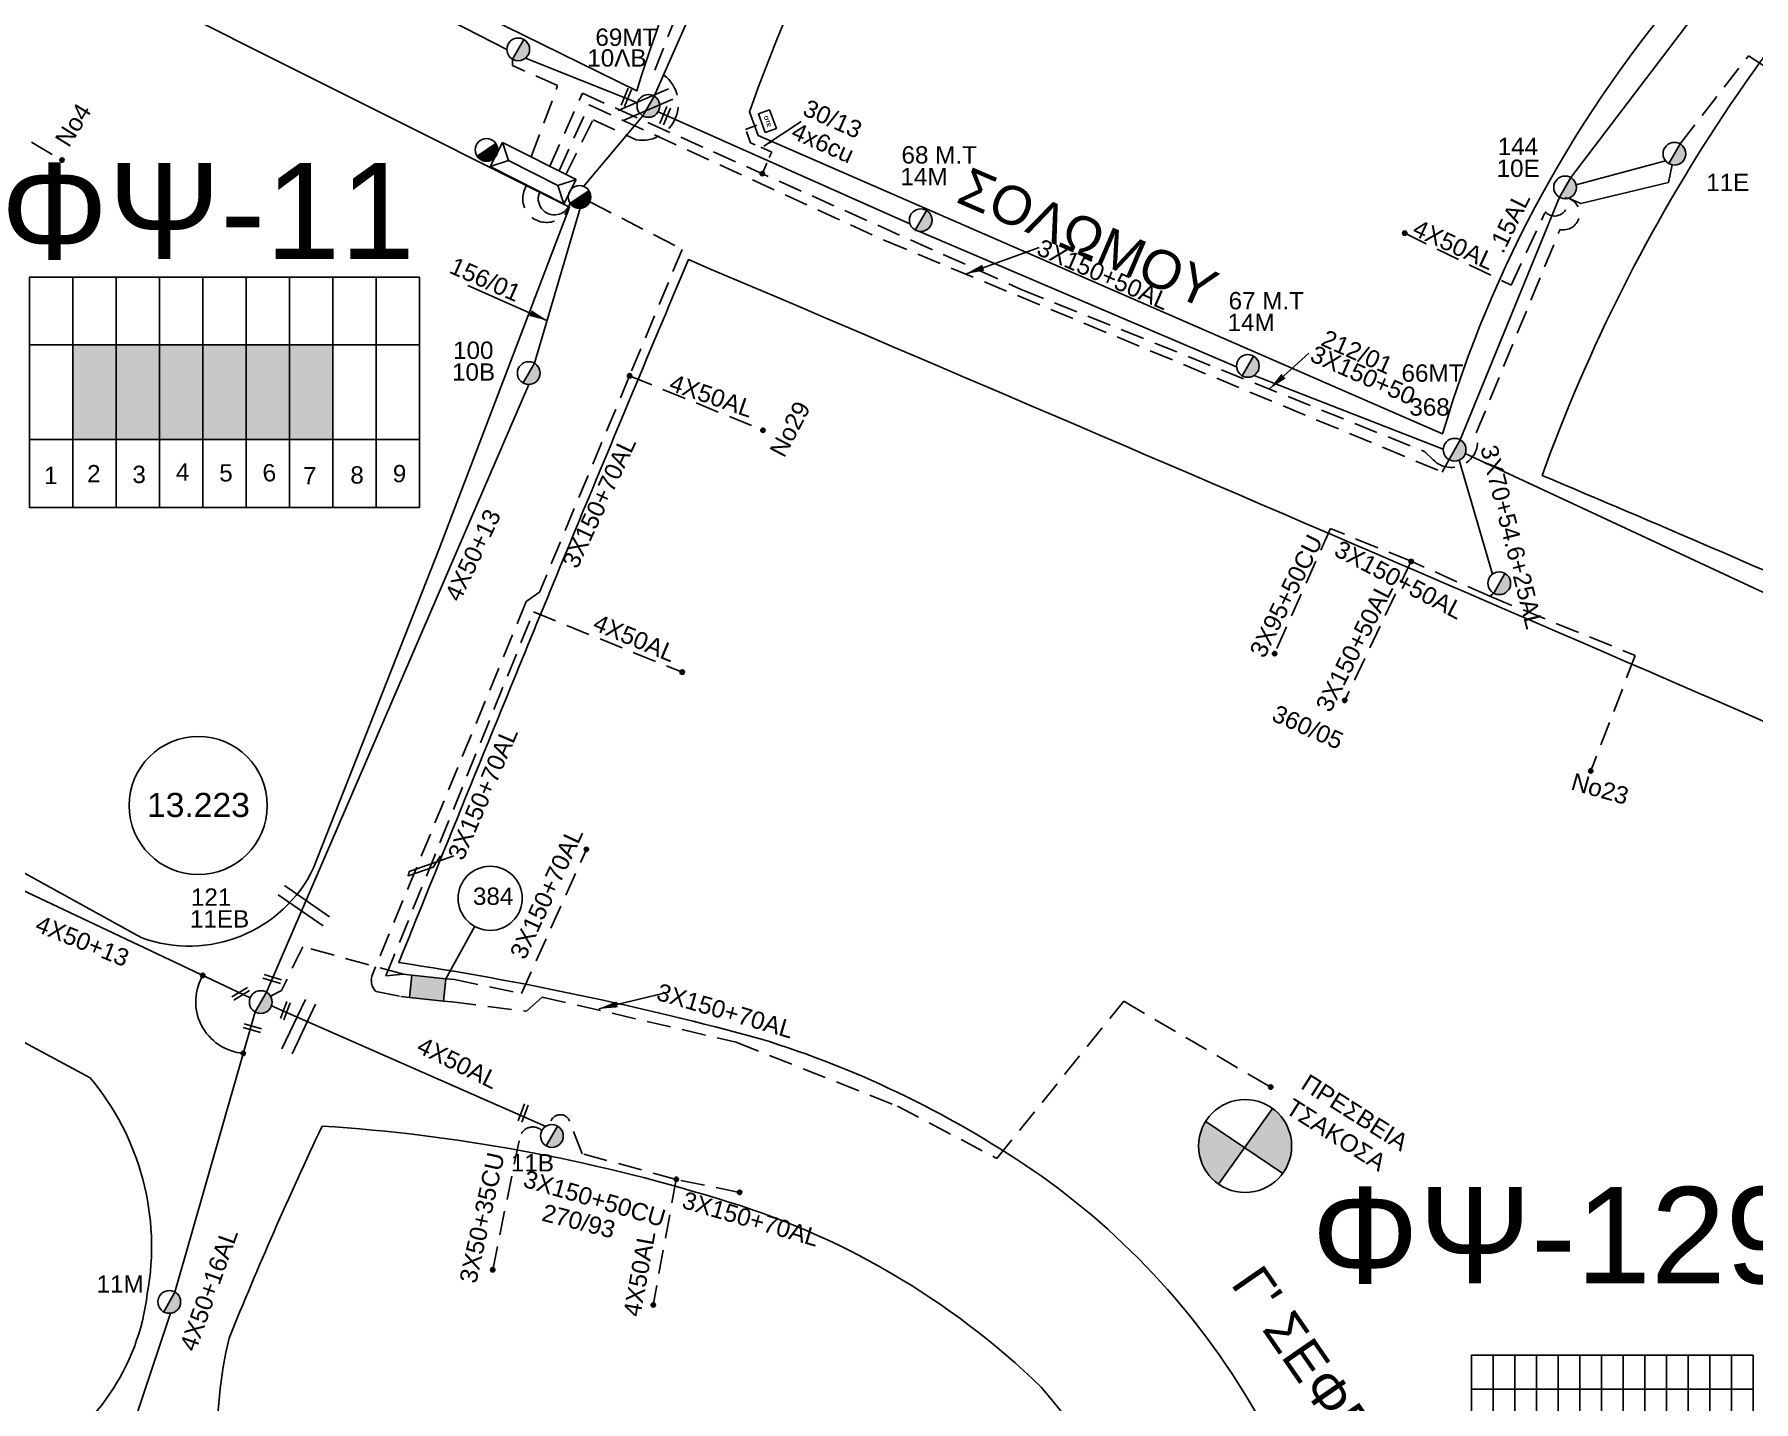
# Model space of a CAD drawing. Header units: millimetres. Extents: x 8791 to 11104, y 1833 to 2902.
# Drawn here: x 9785.7 to 9968, y 2312.1 to 2457.1 of the extents above; entities that cross this region are included whole.
import ezdxf
from ezdxf.enums import TextEntityAlignment as Align

# ---------------------------------------------------------------- set-up
doc = ezdxf.new("R2010")
doc.units = ezdxf.units.MM
doc.linetypes.add('DASHED', pattern=[19.05, 12.7, -6.35])
for name, color, linetype in [('Link Box 4 Διευθύνσεων', 7, 'Continuous'), ('Pillar OTE', 7, 'Continuous'), ('Ασφαλειοκιβώτια Χ.Τ 9 αναχωρήσεων', 7, 'Continuous'), ('Γέφυρες Εναερίου Δικτύου', 7, 'Continuous'), ('Γυμνά εναέρια ΧΤ (3Φ)   3x50+35CU', 7, 'Continuous'), ('Γυμνά εναέρια ΧΤ (3Φ)   4x35AL', 7, 'Continuous'), ('Γυμνά εναέρια ΧΤ (3Φ)   4x50AL', 7, 'Continuous'), ('Γυμνά εναέρια ΧΤ και ΦΟΠ (3Φ)   4x50+16AL', 7, 'Continuous'), ('Επιγραφές - Σχήματα', 7, 'Continuous'), ('Καλώδια ΧΤ   3x150+50AL', 7, 'DASHED'), ('Καλώδια ΧΤ   3x150+50CU', 7, 'DASHED'), ('Καλώδια ΧΤ   3x150+70AL', 7, 'DASHED'), ('Καλώδια ΧΤ   3x48+38+16.5', 7, 'DASHED'), ('Καλώδια ΧΤ   3x95+50CU', 7, 'DASHED'), ('Καλώδια ΧΤ   4x50+13', 7, 'Continuous'), ('Καλώδια ΧΤ   4x6CU', 7, 'DASHED'), ('Μηχανική τομή', 7, 'Continuous'), ('Στύλος ΦΜ', 7, 'Continuous'), ('Στύλος ΦΜ @ 1', 7, 'Continuous'), ('Συνδέσεις', 7, 'Continuous'), ('Συνεστραμμένα ΧΤ   3x70+54.6+25AL', 7, 'SYN_LINE'), ('Τομή', 7, 'Continuous'), ('Υποσταθμός εναέριος 2 στύλων', 7, 'Continuous'), ('Υποσταθμός πόλεως', 7, 'Continuous'), ('Υπόβαθρο ΔΕΗ', 7, 'Continuous'), ('Υπόγεια Καλώδια Δικτύου ΧΤ   .15', 7, 'DASHED')]:
    doc.layers.add(name, color=color, linetype=linetype)
doc.styles.add('ar', font='ARIAL.TTF')
doc.styles.get("Standard").update_dxf_attribs({"font": 'ARIAL.TTF'})
doc.linetypes.add('SYN_LINE', pattern='A,0.5,-0.0001,["/\\/\\/\\/",Standard,S=0.1,R=0,X=0,Y=-0.05],-0.25', length=0.7501)
doc.dimstyles.new('ISO-25', dxfattribs={"dimtxt": 2.5, "dimasz": 2.5, "dimexe": 1.25, "dimexo": 0.625, "dimtad": 1, "dimtxsty": 'Standard', "dimcen": 2.5, "dimadec": 0, "dimazin": 0, "dimtfac": 1, "dimtmove": 0, "dimatfit": 3, "dimfxl": 1, "dimarcsym": 0})

# ---------------------------------------------------------------- blocks, each defined once
blk = doc.blocks.new('ΥΠΑΡΧΩΝ ΤΣΙΜΕΝΤΕΝΙΟΣ ΣΤΥΛΟΣ')
at = {"layer": 'Στύλος ΦΜ'}
blk.add_hatch(color=256, dxfattribs=at).paths.add_polyline_path([(-1.29, -2.28, 0.574793), (2.62, 0, 0.268822), (1.3, 2.27)])
blk.add_line((-1.29, -2.28), (1.3, 2.27), dxfattribs=at)
blk.add_circle((0, 0), 2.62, dxfattribs=at)
at = {"layer": 'Στύλος ΦΜ', "flags": 4}
for tag, p in [('ΑΡΙΘΜΟΣ', (-4.68, 8.05)), ('ΤΥΠΟΣ', (-4.91, 3.03))]:
    blk.add_attdef(tag, p, '', height=4, dxfattribs=at)
blk = doc.blocks.new('ΥΠΟΣΤΑΘΜΟΣ ΕΝΑΕΡΙΟΣ ΕΠΙ 2 ΣΤΥΛΩΝ')
at = {"layer": 'Υποσταθμός εναέριος 2 στύλων', "linetype": 'Continuous'}
for points in [[(-11.97, -2.11, 0.574793), (-8.45, -0.07, 0.268822), (-9.64, 1.98)], [(9.68, -2.15, 0.574793), (13.19, -0.1, 0.268822), (12.01, 1.95)]]:
    blk.add_hatch(color=256, dxfattribs=at).paths.add_polyline_path(points)
for p, q in [((-11.97, -2.11), (-9.64, 1.98)), ((9.68, -2.15), (12.01, 1.95))]:
    blk.add_line(p, q, dxfattribs=at)
for centre in [(-10.81, -0.07), (10.84, -0.1)]:
    blk.add_circle(centre, 2.36, dxfattribs=at)
at = {"layer": 'Υποσταθμός πόλεως', "linetype": 'Continuous', "ltscale": 40}
blk.add_lwpolyline([(-8.57, 2.82), (8.57, 2.82), (8.57, -2.82), (-8.57, -2.82)], close=True, dxfattribs=at)
for points in [[(-5.75, 0), (-8.57, 2.82)], [(-8.57, -2.82), (-5.75, 0)], [(-5.75, 0), (5.75, 0)], [(5.75, 0), (8.57, 2.82)], [(8.57, -2.82), (5.75, 0)]]:
    blk.add_lwpolyline(points, dxfattribs=at)
at = {"layer": 'Υποσταθμός εναέριος 2 στύλων', "ltscale": 40, "flags": 1}
for tag, p in [('ΜΕΤΑΣΧΗΜΑΤΙΣΜΟΣ', (14.09, 2.51)), ('ΙΣΧΥΣ', (14.07, -0.28)), ('ΑΡΙΘΜΟΣ', (14.19, -3))]:
    blk.add_attdef(tag, p, '', height=1.8, dxfattribs=at)
blk = doc.blocks.new('LINK BOX 4 ΑΝΑΧΩΡΗΣΕΩΝ')
at = {"layer": 'Link Box 4 Διευθύνσεων', "ltscale": 40}
blk.add_hatch(color=256, dxfattribs=at).paths.add_polyline_path([(-3.54, 0), (-3.54, -4.67), (3.54, -4.67), (3.54, 0)])
for p, q in [((-3.54, 0), (-5.33, 0)), ((5.33, 0), (3.54, 0)), ((-3.54, -4.67), (-5.33, -4.67)), ((5.33, -4.67), (3.54, -4.67))]:
    blk.add_line(p, q, dxfattribs=at)
blk.add_lwpolyline([(-3.54, -4.67), (-3.54, 0), (3.54, 0), (3.54, -4.67)], close=True, dxfattribs=at)
blk = doc.blocks.new('ΤΟΜΗ')
at = {"layer": 'Τομή', "ltscale": 40}
for p, q in [((-5.68, 0), (5.68, 0)), ((5.68, -2.33), (-5.68, -2.33))]:
    blk.add_line(p, q, dxfattribs=at)
blk = doc.blocks.new('ΑΣΦΑΛΕΙΟΚΙΒΩΤΙΟ ΥΠΟΣΤΑΘΜΟΥ 9 ΑΝΑΧΩΡΗΣΕΩΝ')
at = {"layer": 'Ασφαλειοκιβώτια Χ.Τ 9 αναχωρήσεων', "ltscale": 40}
for p, q in [((-23.8, 40.36), (24.02, 40.36)), ((-9.72, 40.36), (-9.72, -40.64)), ((9.94, 40.36), (9.94, -40.64)), ((-23.8, 31.36), (24.02, 31.36)), ((-23.8, 22.36), (24.02, 22.36)), ((-23.8, 13.36), (24.02, 13.36)), ((-23.8, 4.36), (24.02, 4.36)), ((-23.8, -4.64), (24.02, -4.64)), ((-23.8, -13.64), (24.02, -13.64)), ((-23.8, -22.64), (24.02, -22.64)), ((-23.8, -31.64), (24.02, -31.64))]:
    blk.add_line(p, q, dxfattribs=at)
at = {"layer": 'Ασφαλειοκιβώτια Χ.Τ 9 αναχωρήσεων'}
blk.add_lwpolyline([(-23.8, -40.64), (24.02, -40.64), (24.02, 40.36), (-23.8, 40.36)], close=True, dxfattribs=at)
for s, rotation, p in [('1', 270, (-18.96, 37.31)), ('2', 270, (-18.6, 28.38)), ('3', 270, (-18.74, 18.97)), ('4', 270, (-18.26, 9.95)), ('5', 270, (-18.42, 0.93)), ('6', 274.9707, (-18.52, -8.21)), ('7', 270, (-19, -16.47)), ('8', 270, (-18.86, -26.29)), ('9', 266.863, (-18.5, -35))]:
    blk.add_text(s, height=3.6, rotation=rotation, dxfattribs=at).set_placement(p)
at = {"layer": 'Ασφαλειοκιβώτια Χ.Τ 9 αναχωρήσεων', "ltscale": 40}
for tag, height, p in [('ΟΝΟΜΑ', 5, (-0.16, 44.31)), ('ΚΕΙΜΕΝΟ 1', 2, (17.06, 35.59)), ('ΚΕΙΜΕΝΟ 2', 2, (17.06, 26.88)), ('ΚΕΙΜΕΝΟ 3', 2, (17.06, 17.69)), ('ΚΕΙΜΕΝΟ 4', 2, (17.06, 8.71)), ('ΚΕΙΜΕΝΟ 5', 2, (17.06, -0.13)), ('ΚΕΙΜΕΝΟ 6', 2, (17.06, -9.05)), ('ΚΕΙΜΕΝΟ 7', 2, (17.06, -18.13)), ('ΚΕΙΜΕΝΟ 8', 2, (17.06, -26.85)), ('ΚΕΙΜΕΝΟ 9', 2, (17.06, -35.99)), ('ΣΧ', 2, (-0.1, -42.64))]:
    blk.add_attdef(tag, text='', height=height, dxfattribs=at).set_placement(p, align=Align.MIDDLE_CENTER)
blk = doc.blocks.new('ΜΗΧΑΝΙΚΗ ΤΟΜΗ')
at = {"layer": 'Μηχανική τομή', "ltscale": 40}
for p, q in [((-1.89, 0.78), (1.89, 0.78)), ((1.89, 0), (-1.89, 0))]:
    blk.add_line(p, q, dxfattribs=at)
blk = doc.blocks.new('_ΣΥΝΔΕΣΗ')
at = {"layer": 'Συνδέσεις', "linetype": 'SYN_LINE', "ltscale": 40}
blk.add_hatch(color=256, dxfattribs=at).paths.add_polyline_path([(0.5, -0.01, 1), (-0.5, -0.01, 1)])
at = {"layer": 'Συνδέσεις'}
blk.add_circle((0, -0.01), 0.5, dxfattribs=at)
blk = doc.blocks.new('PILLAR ΟΤΕ')
at = {"layer": 'Pillar OTE', "ltscale": 40}
blk.add_lwpolyline([(-3.31, 2.02), (3.39, 2.02), (3.39, -1.99), (-3.31, -1.99)], close=True, dxfattribs=at)
at = {"layer": 'Pillar OTE', "insert": (-1.81, 0.71), "char_height": 1.3575, "width": 109.961, "attachment_point": 1}
blk.add_mtext('{\\fArial|b1|i0|c161|p34;OTE}', dxfattribs=at)
blk = doc.blocks.new('PINAKAKI13ORIZ')
at = {"layer": 'Ασφαλειοκιβώτια Χ.Τ 9 αναχωρήσεων', "ltscale": 40}
for p, q in [((1638.14, 65.2), (1638.14, 77.15)), ((1640.39, 65.2), (1640.39, 77.15)), ((1642.64, 65.2), (1642.64, 77.15)), ((1644.89, 65.2), (1644.89, 77.15)), ((1647.14, 65.2), (1647.14, 77.15)), ((1649.39, 65.2), (1649.39, 77.15)), ((1651.64, 65.2), (1651.64, 77.15)), ((1653.89, 65.2), (1653.89, 77.15)), ((1656.14, 65.2), (1656.14, 77.15)), ((1660.64, 65.2), (1660.64, 77.15)), ((1662.89, 65.2), (1662.89, 77.15)), ((1665.14, 65.2), (1665.14, 77.15)), ((1638.14, 73.63), (1658.39, 73.63)), ((1647.14, 73.62), (1667.39, 73.62)), ((1638.14, 68.72), (1658.39, 68.72)), ((1647.14, 68.7), (1667.39, 68.7))]:
    blk.add_line(p, q, dxfattribs=at)
at = {"layer": 'Ασφαλειοκιβώτια Χ.Τ 9 αναχωρήσεων'}
for points in [[(1649.39, 77.15), (1638.14, 77.15), (1638.14, 65.2), (1649.39, 65.2)], [(1658.39, 65.2), (1658.39, 77.15), (1649.39, 77.15)], [(1667.39, 65.2), (1667.39, 77.15), (1658.39, 77.15)], [(1649.39, 65.2), (1658.39, 65.2)], [(1658.39, 65.2), (1667.39, 65.2)]]:
    blk.add_lwpolyline(points, dxfattribs=at)
for s, p in [('1', (1638.93, 66.53)), ('2', (1641.07, 66.53)), ('3', (1643.34, 66.53)), ('4', (1645.59, 66.53)), ('5', (1647.84, 66.53)), ('6', (1650.13, 66.53)), ('7', (1652.19, 66.53)), ('8', (1654.61, 66.53)), ('9', (1656.78, 66.53)), ('10', (1659.13, 66.53)), ('11', (1661.19, 66.53)), ('12', (1663.61, 66.53)), ('13', (1665.78, 66.53))]:
    blk.add_text(s, height=0.9, dxfattribs=at).set_placement(p)

msp = doc.modelspace()

# ---------------------------------------------------------------- hatches: boundary and pattern name
at = {"layer": 'Ασφαλειοκιβώτια Χ.Τ 9 αναχωρήσεων', "ltscale": 20}
for color, points in [(173, [(9789.78, 2424.2), (9789.78, 2414.17), (9794.38, 2414.17), (9794.38, 2424.2)]), (2, [(9794.38, 2424.2), (9794.38, 2414.17), (9798.97, 2414.17), (9798.97, 2424.2)]), (1, [(9798.97, 2424.2), (9798.97, 2414.17), (9803.57, 2414.17), (9803.57, 2424.2)]), (85, [(9803.57, 2424.2), (9803.57, 2414.17), (9808.16, 2414.17), (9808.16, 2424.2)]), (27, [(9808.16, 2424.2), (9808.16, 2414.17), (9812.76, 2414.17), (9812.76, 2424.2)]), (62, [(9812.76, 2424.2), (9812.76, 2414.17), (9817.35, 2414.17), (9817.35, 2424.2)])]:
    msp.add_hatch(color=color, dxfattribs=at).paths.add_polyline_path(points)
at = {"layer": 'Επιγραφές - Σχήματα'}
h = msp.add_hatch(color=1, dxfattribs=at)
h.paths.add_polyline_path([(9916.97, 2343.23), (9914.01, 2339.08), (9918.05, 2336.35, 0.158648), (9919, 2339.25, 0.239646)])
h.paths.add_polyline_path([(9914.01, 2339.08), (9909.89, 2341.86, 0.140748), (9909.14, 2339.25, 0.245453), (9911.25, 2335.2)])

# ---------------------------------------------------------------- linework, layer by layer
at = {"layer": 'Γέφυρες Εναερίου Δικτύου', "color": 1, "linetype": 'SYN_LINE', "ltscale": 20}
msp.add_line((9958.96, 2441.43), (9959.34, 2443.31), dxfattribs=at)
at = {"layer": 'Γέφυρες Εναερίου Δικτύου', "color": 2, "linetype": 'DASHED', "ltscale": 0.2}
msp.add_lwpolyline([(9838.39, 2444.15), (9841.19, 2451.71), (9836.39, 2453.85), (9836.41, 2454.51)], dxfattribs=at)
at = {"layer": 'Γέφυρες Εναερίου Δικτύου', "color": 1, "linetype": 'SYN_LINE', "ltscale": 10}
for points in [[(9949.16, 2441.2), (9958.65, 2443.73)], [(9948.34, 2439.77), (9949.65, 2439.21), (9958.96, 2441.43)]]:
    msp.add_lwpolyline(points, dxfattribs=at)
at = {"layer": 'Γέφυρες Εναερίου Δικτύου', "color": 27, "linetype": 'DASHED', "ltscale": 0.2}
msp.add_lwpolyline([(9824.83, 2357.47), (9814.16, 2360.39), (9811.93, 2355.74), (9810.74, 2355.15)], dxfattribs=at)
at = {"layer": 'Γυμνά εναέρια ΧΤ (3Φ)   3x50+35CU', "color": 27, "linetype": 'DASHED', "ltscale": 0.2}
msp.add_lwpolyline([(9834.3, 2326.11), (9837.16, 2340.13, -0.587562), (9839.53, 2340.88, 0.396495)], format="xyb", dxfattribs=at)
at = {"layer": 'Γυμνά εναέρια ΧΤ (3Φ)   4x35AL', "color": 1, "linetype": 'DASHED', "ltscale": 0.2}
msp.add_lwpolyline([(9960.18, 2445.53), (9967.42, 2454.89), (9978.72, 2447.52)], dxfattribs=at)
at = {"layer": 'Γυμνά εναέρια ΧΤ (3Φ)   4x50AL', "color": 173, "linetype": 'DASHED', "ltscale": 0.2}
msp.add_lwpolyline([(9756.69, 2432.14), (9764.84, 2438.53), (9775.55, 2451.5), (9788.61, 2443.81)], dxfattribs=at)
at = {"layer": 'Γυμνά εναέρια ΧΤ (3Φ)   4x50AL', "color": 1, "linetype": 'DASHED', "ltscale": 0.2}
msp.add_lwpolyline([(9930.99, 2436.06), (9942.27, 2430.54)], dxfattribs=at)
at = {"layer": 'Γυμνά εναέρια ΧΤ (3Φ)   4x50AL', "color": 27, "linetype": 'DASHED', "ltscale": 0.2}
for points in [[(9848.81, 2420.93), (9862.95, 2415.17)], [(9838.62, 2395.9), (9854.39, 2389.5)], [(9853.76, 2335.71), (9851.32, 2322.38)]]:
    msp.add_lwpolyline(points, dxfattribs=at)
at = {"layer": 'Γυμνά εναέρια ΧΤ (3Φ)   4x50AL', "color": 27, "linetype": 'Continuous'}
msp.add_lwpolyline([(9810.85, 2354.11), (9839.92, 2341.31)], dxfattribs=at)
at = {"layer": 'Γυμνά εναέρια ΧΤ (3Φ)   4x50AL', "color": 1, "linetype": 'DASHED', "ltscale": 0.2}
msp.add_arc((9946.89, 2439.22), 1.34, 221.3265, 30.383, dxfattribs=at)
at = {"layer": 'Γυμνά εναέρια ΧΤ και ΦΟΠ (3Φ)   4x50+16AL', "color": 85}
for points in [[(9948.59, 2441.96), (9965.14, 2463.74)], [(9936.88, 2414.15), (9947.4, 2439.87)]]:
    msp.add_lwpolyline(points, dxfattribs=at)
at = {"layer": 'Γυμνά εναέρια ΧΤ και ΦΟΠ (3Φ)   4x50+16AL', "color": 6}
msp.add_lwpolyline([(9937.4, 2412.68), (9973.11, 2396.04)], dxfattribs=at)
at = {"layer": 'Γυμνά εναέρια ΧΤ και ΦΟΠ (3Φ)   4x50+16AL', "color": 2}
for points in [[(9800.62, 2323.75), (9809.12, 2353.47)], [(9790.91, 2293.82), (9800.14, 2321.51)]]:
    msp.add_lwpolyline(points, dxfattribs=at)
at = {"layer": 'Επιγραφές - Σχήματα', "ltscale": 20}
msp.add_line((9829.33, 2356.99), (9832.4, 2362.55), dxfattribs=at)
msp.add_lwpolyline([(9830.19, 2370.01), (9825.43, 2368.36), (9825.33, 2367.92), (9828, 2368.84), (9828.78, 2370.01)], dxfattribs=at)
at = {"layer": 'Επιγραφές - Σχήματα', "color": 1}
for points in [[(9911.25, 2335.2), (9916.97, 2343.23)], [(9909.89, 2341.86), (9918.05, 2336.35)]]:
    msp.add_lwpolyline(points, dxfattribs=at)
at = {"layer": 'Επιγραφές - Σχήματα', "ltscale": 20}
for centre, radius in [((9803.09, 2375.36), 7.32), ((9834.04, 2365.52), 3.4)]:
    msp.add_circle(centre, radius, dxfattribs=at)
at = {"layer": 'Επιγραφές - Σχήματα', "color": 1}
msp.add_circle((9914.07, 2339.25), 4.93, dxfattribs=at)
at = {"layer": 'Επιγραφές - Σχήματα', "color": 173, "linetype": 'DASHED', "ltscale": 0.2}
msp.add_arc((9840.02, 2439.73), 2.53, 145.5114, 348.8153, dxfattribs=at)
at = {"layer": 'Επιγραφές - Σχήματα', "color": 27, "ltscale": 20}
msp.add_arc((9840.85, 2439.72), 1.72, 154.0457, 343.8007, dxfattribs=at)
at = {"layer": 'Επιγραφές - Σχήματα', "ltscale": 20}
msp.add_arc((9808.33, 2354.57), 5.51, 148.1227, 265.3083, dxfattribs=at)
at = {"layer": 'Καλώδια ΧΤ   3x150+50AL', "color": 62, "ltscale": 0.2}
for points in [[(9849.5, 2445.97, 0.909634), (9851.49, 2453.34), (9858.82, 2471.96), (9858.21, 2474.42), (9859.34, 2476.56), (9861.58, 2477.15), (9872.95, 2496.86), (9873.15, 2498.59), (9872.08, 2500.42), (9889.52, 2523.01), (9894.13, 2524.99), (9905.51, 2538.81)], [(9851.77, 2446.28, 0.003902), (9851.82, 2446.33, 0.003902)]]:
    msp.add_lwpolyline(points, format="xyb", dxfattribs=at)
at = {"layer": 'Καλώδια ΧΤ   3x150+50AL', "color": 1, "ltscale": 0.2}
msp.add_lwpolyline([(9840.36, 2443.16), (9843.81, 2450.9), (9890.34, 2430.1), (9933.13, 2412.89), (9933.99, 2412.03, 0.794109), (9938.57, 2414.88), (9947.45, 2436.45)], format="xyb", dxfattribs=at)
at = {"layer": 'Καλώδια ΧΤ   3x150+50AL', "color": 85, "ltscale": 0.2}
msp.add_lwpolyline([(9841.34, 2442.66), (9844.52, 2449.68), (9875.87, 2435.29), (9934.97, 2410.73), (9935.69, 2412.06)], dxfattribs=at)
at = {"layer": 'Καλώδια ΧΤ   3x150+50AL', "color": 62, "ltscale": 0.2}
msp.add_lwpolyline([(9842.07, 2442.29), (9844.94, 2448.1), (9849.5, 2445.97)], dxfattribs=at)
at = {"layer": 'Καλώδια ΧΤ   3x150+50AL', "color": 6, "ltscale": 0.2}
for points in [[(9940.42, 2397.88), (9940, 2397.55), (9931.66, 2401.26), (9923.12, 2404.75)], [(9931.66, 2401.26), (9924.63, 2386.51)], [(9940, 2397.55), (9955.43, 2391.27), (9950.71, 2379.03)]]:
    msp.add_lwpolyline(points, dxfattribs=at)
at = {"layer": 'Καλώδια ΧΤ   3x150+50AL', "color": 1, "ltscale": 0.2}
msp.add_arc((9947.8, 2438.13), 1.72, 258.0107, 71.9907, dxfattribs=at)
at = {"layer": 'Καλώδια ΧΤ   3x150+50CU', "color": 27, "ltscale": 0.2}
msp.add_line((9853.76, 2335.71), (9843.8, 2338.43), dxfattribs=at)
at = {"layer": 'Καλώδια ΧΤ   3x150+70AL', "color": 27, "ltscale": 0.2}
for points in [[(9844.59, 2439.4), (9854.39, 2434.35), (9848.81, 2420.93), (9839.26, 2397.98), (9837.86, 2396.99), (9821.56, 2357.45, 0.307453), (9821.94, 2355.63), (9824.58, 2355.1)], [(9843.8, 2338.43), (9842.46, 2341.89, 0.833445), (9840.4, 2341.5)]]:
    msp.add_lwpolyline(points, format="xyb", dxfattribs=at)
for points in [[(9824.83, 2357.47), (9822.99, 2357.29), (9838.62, 2395.9)], [(9830.24, 2356.9), (9837.35, 2355.42), (9844.24, 2370.7)], [(9829.99, 2354.53), (9837.89, 2353.54), (9839.54, 2355.05), (9860.12, 2350.26), (9877.21, 2343.47), (9887.75, 2337.94), (9901.2, 2354.6), (9916.77, 2345.5)], [(9860.48, 2334.33), (9853.76, 2335.71)]]:
    msp.add_lwpolyline(points, dxfattribs=at)
at = {"layer": 'Καλώδια ΧΤ   3x48+38+16.5', "color": 173, "linetype": 'Continuous'}
for points in [[(9851.83, 2448.93), (9878.53, 2437.07)], [(9879.55, 2436.25), (9913.16, 2421.88)], [(9915.03, 2420.98), (9935.08, 2413.17)]]:
    msp.add_lwpolyline(points, dxfattribs=at)
at = {"layer": 'Καλώδια ΧΤ   3x95+50CU', "color": 6, "ltscale": 0.2}
msp.add_lwpolyline([(9923.12, 2404.75), (9917.18, 2391.47)], dxfattribs=at)
at = {"layer": 'Καλώδια ΧΤ   4x50+13', "color": 2}
for points in [[(9851.41, 2450.6), (9861.54, 2473.53)], [(9775.01, 2370.85), (9808.59, 2354.95)]]:
    msp.add_lwpolyline(points, dxfattribs=at)
at = {"layer": 'Καλώδια ΧΤ   4x50+13', "color": 173}
for points in [[(9843.92, 2441.03), (9850.22, 2448.51)], [(9838.72, 2422.27), (9843.56, 2438.7)], [(9810.31, 2355.56), (9838.13, 2420.03)]]:
    msp.add_lwpolyline(points, dxfattribs=at)
at = {"layer": 'Καλώδια ΧΤ   4x6CU', "color": 1, "ltscale": 0.1}
msp.add_lwpolyline([(9862.86, 2442.33), (9863.88, 2444.65), (9861.65, 2445.65), (9861.11, 2447.07), (9862.78, 2447.69)], dxfattribs=at)
at = {"layer": 'Συνεστραμμένα ΧΤ   3x70+54.6+25AL', "color": 2, "ltscale": 20}
msp.add_lwpolyline([(9815.1, 2466.19), (9835.8, 2455.54)], dxfattribs=at)
at = {"layer": 'Συνεστραμμένα ΧΤ   3x70+54.6+25AL', "color": 2, "ltscale": 15}
msp.add_lwpolyline([(9837.78, 2454.64), (9849.65, 2449.88)], dxfattribs=at)
at = {"layer": 'Συνεστραμμένα ΧΤ   3x70+54.6+25AL', "color": 6, "ltscale": 15}
msp.add_lwpolyline([(9940.28, 2399.89), (9936.76, 2412)], dxfattribs=at)
at = {"layer": 'Υπόβαθρο ΔΕΗ'}
for points in [[(10048.99, 2724.68), (10056.85, 2722.2), (10075.06, 2659.49), (10073.24, 2655.36, 0.036603), (10000.19, 2618.79, 0.054688), (9926.79, 2563.29, 0.043684), (9871.1, 2496.51, 0.072082), (9849.58, 2451.16), (9799.52, 2475.82), (9797.61, 2484.33, -0.120689), (9822.44, 2548.88, -0.07379), (9882.42, 2622.81, -0.056166), (9964.16, 2683.63, -0.027713), (10048.99, 2724.68, -1.294944)], [(10104.68, 2554.35), (10128.02, 2478.3, 0.177758), (10017.11, 2378.81, 0.008348), (9945.56, 2410.37, -0.120779), (9992.66, 2481.25, -0.085598), (10100.72, 2555.77)], [(9781.25, 2460.87), (9794.82, 2462.71), (9842.45, 2438.82), (9828.62, 2402.59), (9815.32, 2368.74, -0.38643), (9797.05, 2361.36), (9709.03, 2409.92), (9709.03, 2415.27, 0.292214), (9781.25, 2460.87, -0.882388)], [(10010.13, 2366.41, 0.03899), (9993.96, 2308.83, 0.128727), (9997.84, 2241.66, 0.042501), (10006.48, 2225.83), (9958.9, 2205.85), (9944.44, 2211.29), (9949.34, 2234.1, 0.053374), (9916.16, 2309.25, 0.114791), (9892.45, 2336.07, 0.077564), (9862.66, 2350.63, 0.028872), (9824.35, 2358.71, -0.004135), (9855.05, 2433.26, -0.002487), (10010.13, 2366.41, 0.208963)], [(9791.62, 2346.49), (9694.51, 2398.71), (9654.78, 2420.66, 0.234383), (9648.71, 2388.36, 0.157731), (9672.78, 2354.51, 0.098502), (9692.57, 2342.57, 0.006924), (9764.34, 2306.95, 0.221052), (9785.1, 2305.31, 0.247672), (9797.69, 2323.6, 0.223088), (9791.62, 2346.49, -1.697314)], [(9816.22, 2341.37, -0.058368), (9858.13, 2333.67, -0.122418), (9892.44, 2313.68, -0.072684), (9920.89, 2267.47, -0.023023), (9935.41, 2230.56, -0.618831), (9926.23, 2218.95, -0.014076), (9891.33, 2235.68, -0.212873), (9883.11, 2245.83, 0.099312), (9878.81, 2265.6, 0.217963), (9858.52, 2281.17, 0.1299), (9833.77, 2280.13, -0.170278), (9819.61, 2279.46, -0.195071), (9807.31, 2294.42, -0.136846), (9806.35, 2318.86, -0.01438), (9816.22, 2341.37, -0.6854)]]:
    msp.add_lwpolyline(points, format="xyb", dxfattribs=at)
msp.add_lwpolyline([(10077.08, 2641.02), (10080.98, 2639.53), (10101.04, 2567.21, 0.030428), (10072.32, 2552.37, 0.043365), (10019.85, 2519.74, 0.054705), (9961.39, 2462.93, 0.108341), (9935.01, 2414.79), (9862.46, 2446.44), (9861.52, 2448.93, -0.104455), (9906.92, 2522.97, -0.088961), (9992.05, 2598.9, -0.039388)], format="xyb", close=True, dxfattribs=at)
at = {"layer": 'Υπόγεια Καλώδια Δικτύου ΧΤ   .15', "color": 1, "linetype": 'DASHED', "ltscale": 0.2}
msp.add_lwpolyline([(9942.27, 2430.54), (9945.84, 2438.23)], dxfattribs=at)

# ---------------------------------------------------------------- block references
at = {"layer": 'Link Box 4 Διευθύνσεων', "xscale": 0.5104822389464282, "yscale": 0.5104822389464282, "zscale": 0.5104822389464282, "rotation": 354.0082240327445}
msp.add_blockref('LINK BOX 4 ΑΝΑΧΩΡΗΣΕΩΝ', (9827.53, 2357.18), dxfattribs=at)
at = {"layer": 'Pillar OTE', "xscale": 0.3143238815164958, "yscale": 0.3143238815164958, "zscale": 0.3143238815164958, "rotation": 290.2279996081747}
msp.add_blockref('PILLAR ΟΤΕ', (9863.41, 2447.96), dxfattribs=at)
at = {"layer": 'Ασφαλειοκιβώτια Χ.Τ 9 αναχωρήσεων', "xscale": 0.5104822389464277, "yscale": 0.5104822389464277, "zscale": 0.5104822389464277, "rotation": 90}
msp.add_blockref('ΑΣΦΑΛΕΙΟΚΙΒΩΤΙΟ ΥΠΟΣΤΑΘΜΟΥ 9 ΑΝΑΧΩΡΗΣΕΩΝ', (9805.79, 2419.13), dxfattribs=at).add_auto_attribs({'ΟΝΟΜΑ': 'ΦΨ-11'})
at = {"layer": 'Επιγραφές - Σχήματα', "linetype": 'Continuous', "xscale": 1.020964477892855, "yscale": 1.020964477892855, "zscale": 1.020964477892855}
msp.add_blockref('PINAKAKI13ORIZ', (8265.57, 2238.28), dxfattribs=at)
at = {"layer": 'Μηχανική τομή'}
for p, xscale, yscale, zscale, rotation in [((9848.29, 2450.55), 0.5104822389462118, 0.5104822389462118, 0.5104822389462118, 247.5966477640277), ((9852.4, 2448.6), 0.5104822389462118, 0.5104822389462118, 0.5104822389462118, 247.5966477640277), ((9810.99, 2357.15), 0.5104822389464243, 0.5104822389464243, 0.5104822389464243, 163.6263945542213), ((9807.49, 2355.57), 0.5104822389464513, 0.5104822389464513, 0.5104822389464513, 211.0549020995868), ((9812.13, 2353.67), 0.5104822389464465, 0.5104822389464465, 0.5104822389464465, 249.7109477033652), ((9808.88, 2351.94), 0.5104822389464243, 0.5104822389464243, 0.5104822389464243, 163.6263945542213), ((9837.35, 2342.83), 0.5104822389464465, 0.5104822389464465, 0.5104822389464465, 249.7109477033652)]:
    msp.add_blockref('ΜΗΧΑΝΙΚΗ ΤΟΜΗ', p, dxfattribs=dict(at, xscale=xscale, yscale=yscale, zscale=zscale, rotation=rotation))
at = {"layer": 'Στύλος ΦΜ @ 1', "ltscale": 40}
ref = msp.add_blockref('ΥΠΑΡΧΩΝ ΤΣΙΜΕΝΤΕΝΙΟΣ ΣΤΥΛΟΣ', (9837.01, 2455.56), dxfattribs=dict(at, xscale=0.4594340150515993, yscale=0.4594340150515993, zscale=0.4594340150515993))
ref.add_attrib('ΤΥΠΟΣ', '13M', (9834.86, 2459.26), dxfattribs={"layer": 'Στύλος ΦΜ', "height": 1.838, "flags": 4})
ref.add_attrib('ΑΡΙΘΜΟΣ', '70 M.T', (9834.97, 2461.57), dxfattribs={"layer": 'Στύλος ΦΜ', "height": 1.838, "flags": 4})
ref = msp.add_blockref('ΥΠΑΡΧΩΝ ΤΣΙΜΕΝΤΕΝΙΟΣ ΣΤΥΛΟΣ', (9850.81, 2449.56), dxfattribs=dict(at, xscale=0.4594340150515993, yscale=0.4594340150515993, zscale=0.4594340150515993))
ref.add_attrib('ΤΥΠΟΣ', '69MT', (9845.19, 2455.93), dxfattribs={"layer": 'Στύλος ΦΜ', "height": 1.838, "flags": 4})
ref.add_attrib('ΑΡΙΘΜΟΣ', '10ΛΒ', (9844.33, 2453.73), dxfattribs={"layer": 'Στύλος ΦΜ', "height": 1.838, "flags": 4})
ref = msp.add_blockref('ΥΠΑΡΧΩΝ ΤΣΙΜΕΝΤΕΝΙΟΣ ΣΤΥΛΟΣ', (9947.99, 2440.92), dxfattribs=dict(at, xscale=0.4594340150515993, yscale=0.4594340150515993, zscale=0.4594340150515993))
ref.add_attrib('ΤΥΠΟΣ', '10E', (9940.73, 2442.03), dxfattribs={"layer": 'Στύλος ΦΜ', "height": 1.838, "flags": 4})
ref.add_attrib('ΑΡΙΘΜΟΣ', '144', (9940.84, 2444.34), dxfattribs={"layer": 'Στύλος ΦΜ', "height": 1.838, "flags": 4})
ref = msp.add_blockref('ΥΠΑΡΧΩΝ ΤΣΙΜΕΝΤΕΝΙΟΣ ΣΤΥΛΟΣ', (9879.68, 2437.44), dxfattribs=dict(at, xscale=0.4594340150515993, yscale=0.4594340150515993, zscale=0.4594340150515993))
ref.add_attrib('ΤΥΠΟΣ', '14M', (9877.53, 2441.14), dxfattribs={"layer": 'Στύλος ΦΜ', "height": 1.838, "flags": 4})
ref.add_attrib('ΑΡΙΘΜΟΣ', '68 M.T', (9877.64, 2443.45), dxfattribs={"layer": 'Στύλος ΦΜ', "height": 1.838, "flags": 4})
ref = msp.add_blockref('ΥΠΑΡΧΩΝ ΤΣΙΜΕΝΤΕΝΙΟΣ ΣΤΥΛΟΣ', (9959.58, 2444.49), dxfattribs=dict(at, xscale=0.4594340150515993, yscale=0.4594340150515993, zscale=0.4594340150515993))
ref.add_attrib('ΤΥΠΟΣ', '11E', (9962.95, 2440.53), dxfattribs={"layer": 'Στύλος ΦΜ', "height": 1.838, "flags": 4})
ref = msp.add_blockref('ΥΠΑΡΧΩΝ ΤΣΙΜΕΝΤΕΝΙΟΣ ΣΤΥΛΟΣ', (9914.36, 2421.98), dxfattribs=dict(at, xscale=0.4594340150515993, yscale=0.4594340150515993, zscale=0.4594340150515993))
ref.add_attrib('ΤΥΠΟΣ', '14M', (9912.21, 2425.68), dxfattribs={"layer": 'Στύλος ΦΜ', "height": 1.838, "flags": 4})
ref.add_attrib('ΑΡΙΘΜΟΣ', '67 M.T', (9912.32, 2427.99), dxfattribs={"layer": 'Στύλος ΦΜ', "height": 1.838, "flags": 4})
ref = msp.add_blockref('ΥΠΑΡΧΩΝ ΤΣΙΜΕΝΤΕΝΙΟΣ ΣΤΥΛΟΣ', (9838.12, 2421.23), dxfattribs=dict(at, xscale=0.4594340150515993, yscale=0.4594340150515993, zscale=0.4594340150515993))
ref.add_attrib('ΤΥΠΟΣ', '10B', (9829.99, 2420.42), dxfattribs={"layer": 'Στύλος ΦΜ', "height": 1.838, "flags": 4})
ref.add_attrib('ΑΡΙΘΜΟΣ', '100', (9830.1, 2422.73), dxfattribs={"layer": 'Στύλος ΦΜ', "height": 1.838, "flags": 4})
ref = msp.add_blockref('ΥΠΑΡΧΩΝ ΤΣΙΜΕΝΤΕΝΙΟΣ ΣΤΥΛΟΣ', (9936.28, 2413.1), dxfattribs=dict(at, xscale=0.4594340150515993, yscale=0.4594340150515993, zscale=0.4594340150515993))
ref.add_attrib('ΤΥΠΟΣ', '66ΜΤ', (9930.65, 2420.31), dxfattribs={"layer": 'Στύλος ΦΜ', "height": 1.838, "flags": 4})
ref.add_attrib('ΑΡΙΘΜΟΣ', '368', (9931.48, 2416.71), dxfattribs={"layer": 'Στύλος ΦΜ', "height": 1.838, "flags": 4})
at = {"layer": 'Στύλος ΦΜ @ 1', "ltscale": 40, "xscale": 0.4594340150515993, "yscale": 0.4594340150515993, "zscale": 0.4594340150515993}
msp.add_blockref('ΥΠΑΡΧΩΝ ΤΣΙΜΕΝΤΕΝΙΟΣ ΣΤΥΛΟΣ', (9941.01, 2398.93), dxfattribs=at)
at = {"layer": 'Στύλος ΦΜ @ 1', "ltscale": 40}
ref = msp.add_blockref('ΥΠΑΡΧΩΝ ΤΣΙΜΕΝΤΕΝΙΟΣ ΣΤΥΛΟΣ', (9809.71, 2354.52), dxfattribs=dict(at, xscale=0.4594340150515993, yscale=0.4594340150515993, zscale=0.4594340150515993))
ref.add_attrib('ΤΥΠΟΣ', '11EB', (9802.21, 2362.42), dxfattribs={"layer": 'Στύλος ΦΜ', "height": 1.838, "flags": 4})
ref.add_attrib('ΑΡΙΘΜΟΣ', '121', (9802.31, 2364.73), dxfattribs={"layer": 'Στύλος ΦΜ', "height": 1.838, "flags": 4})
ref = msp.add_blockref('ΥΠΑΡΧΩΝ ΤΣΙΜΕΝΤΕΝΙΟΣ ΣΤΥΛΟΣ', (9840.58, 2340.31), dxfattribs=dict(at, xscale=0.4594340150515993, yscale=0.4594340150515993, zscale=0.4594340150515993))
ref.add_attrib('ΤΥΠΟΣ', '11B', (9836.23, 2336.55), dxfattribs={"layer": 'Στύλος ΦΜ', "height": 1.838, "flags": 4})
ref = msp.add_blockref('ΥΠΑΡΧΩΝ ΤΣΙΜΕΝΤΕΝΙΟΣ ΣΤΥΛΟΣ', (9800.02, 2322.71), dxfattribs=dict(at, xscale=0.4594340150515993, yscale=0.4594340150515993, zscale=0.4594340150515993))
ref.add_attrib('ΤΥΠΟΣ', '11M', (9792.31, 2323.69), dxfattribs={"layer": 'Στύλος ΦΜ', "height": 1.838, "flags": 4})
at = {"layer": 'Συνδέσεις', "xscale": 0.4594340150518314, "yscale": 0.4594340150518314, "zscale": 0.4594340150518314}
for p in [(9788.63, 2443.82), (9862.88, 2442.38), (9930.99, 2436.07), (9848.82, 2420.94), (9862.95, 2415.17), (9931.67, 2401.26), (9917.19, 2391.48), (9854.39, 2389.51), (9924.63, 2386.52), (9950.71, 2379.04), (9844.24, 2370.71), (9803.56, 2357.34), (9807.86, 2349.08), (9916.78, 2345.5), (9853.76, 2335.72), (9860.48, 2334.33), (9834.31, 2326.12), (9851.32, 2322.39)]:
    msp.add_blockref('_ΣΥΝΔΕΣΗ', p, dxfattribs=at)
at = {"layer": 'Τομή'}
for p, xscale, yscale, zscale, rotation in [((9850.27, 2450.22), 0.5104822389463117, 0.5104822389463117, 0.5104822389463117, 23.12925461036929), ((9814.62, 2365.22), 0.510482238946569, 0.510482238946569, 0.510482238946569, 325.2374004540098), ((9813.21, 2352.17), 0.5104822389463279, 0.5104822389463279, 0.5104822389463279, 64.5185916298043)]:
    msp.add_blockref('ΤΟΜΗ', p, dxfattribs=dict(at, xscale=xscale, yscale=yscale, zscale=zscale, rotation=rotation))
at = {"layer": 'Υποσταθμός εναέριος 2 στύλων', "xscale": 0.5104822389464524, "yscale": 0.5104822389464524, "zscale": 0.5104822389464524, "rotation": 333.2154202717197}
msp.add_blockref('ΥΠΟΣΤΑΘΜΟΣ ΕΝΑΕΡΙΟΣ ΕΠΙ 2 ΣΤΥΛΩΝ', (9838.59, 2442.44), dxfattribs=at)

# ---------------------------------------------------------------- texts
at = {"layer": 'Γυμνά εναέρια ΧΤ (3Φ)   3x50+35CU', "ltscale": 20}
msp.add_text('3X50+35CU', height=1.838, rotation=77.55, dxfattribs=at).set_placement((9833.16, 2331.64), align=Align.MIDDLE)
at = {"layer": 'Γυμνά εναέρια ΧΤ (3Φ)   4x50AL', "ltscale": 20}
for rotation, p in [(335.1386, (9936.2, 2434.85)), (341.0611, (9857.5, 2418.82)), (337.3033, (9849.35, 2393.13)), (333.7695, (9830.61, 2348.07)), (79.7038, (9849.85, 2325.71))]:
    msp.add_text('4X50AL', height=1.838, rotation=rotation, dxfattribs=at).set_placement(p, align=Align.MIDDLE)
at = {"layer": 'Γυμνά εναέρια ΧΤ και ΦΟΠ (3Φ)   4x50+16AL', "ltscale": 20}
msp.add_text('4X50+16AL', height=1.838, rotation=70.3304, dxfattribs=at).set_placement((9804.2, 2324), align=Align.MIDDLE)
at = {"layer": 'Επιγραφές - Σχήματα', "ltscale": 20, "attachment_point": 1, "style": 'ar'}
for s, insert, char_height, width, rotation in [('Νο4', (9787.8, 2446.02), 1.838, 19.788, 58.2186), ('30/13', (9867.78, 2450.33), 1.838, 19.788, 336.0949), ('4x6cu', (9866.55, 2447.88), 1.838, 19.788, 336.0949), ('\\PΣΟΛΩΜΟΥ', (9887.57, 2449.42), 4.084, 19.788, 336.765), ('156/01', (9830.31, 2433.59), 1.838, 19.788, 336.0949), ('212/01', (9922.73, 2425.9), 1.838, 19.788, 336.0949), ('Νο29', (9863.57, 2413), 1.838, 19.788, 62.2586), ('360/05', (9917.5, 2386.11), 1.838, 19.788, 336.0949), ('Νο23', (9948.99, 2378.85), 1.838, 19.788, 344.3553), ('ΠΡΕΣΒΕΙΑ ΤΣΑΚΟΣΑ', (9920.83, 2346.98), 1.8377, 19.788, 327.6629), ('270/93', (9839.84, 2333.14), 1.838, 21.095, 345.7741), ("Γ' ΣΕΦΕΡΗ", (9915.81, 2326.95), 4.084, 34.5107, 304.7239)]:
    msp.add_mtext(s, dxfattribs=dict(at, insert=insert, char_height=char_height, width=width, rotation=rotation))
for s, insert, char_height, width in [('ΦΨ-11', (9782.15, 2443.52), 10.21, 19.788), ('13.223', (9797.66, 2376.7), 2.552, 13.2125), ('384', (9832.21, 2366.66), 1.838, 13.2125), ('ΦΨ-129', (9921.1, 2334.9), 10.21, 19.788)]:
    msp.add_mtext(s, dxfattribs=dict(at, insert=insert, char_height=char_height, width=width))
at = {"layer": 'Καλώδια ΧΤ   3x150+50AL', "ltscale": 0.2}
for rotation, p in [(336.3551, (9899.04, 2431.69)), (332.3745, (9930.4, 2399.3)), (63.1928, (9925.65, 2392.19))]:
    msp.add_text('3X150+50AL', height=1.838, rotation=rotation, dxfattribs=at).set_placement(p, align=Align.MIDDLE)
at = {"layer": 'Καλώδια ΧΤ   3x150+50AL', "ltscale": 20, "insert": (9921.56, 2424.24), "char_height": 1.838, "width": 19.788, "attachment_point": 1, "rotation": 336.0949, "style": 'ar'}
msp.add_mtext('3Χ150+50', dxfattribs=at)
at = {"layer": 'Καλώδια ΧΤ   3x150+50CU', "ltscale": 0.2}
msp.add_text('3X150+50CU', height=1.838, rotation=343.8241, dxfattribs=at).set_placement((9845.11, 2333.68), align=Align.MIDDLE)
at = {"layer": 'Καλώδια ΧΤ   3x150+70AL', "ltscale": 0.2}
for rotation, p in [(65.0525, (9845.58, 2407.51)), (66.8484, (9833.25, 2376.63)), (65.3576, (9840, 2366.06)), (343.8241, (9858.96, 2353.59)), (343.8241, (9861.67, 2331.51))]:
    msp.add_text('3X150+70AL', height=1.838, rotation=rotation, dxfattribs=at).set_placement(p, align=Align.MIDDLE)
at = {"layer": 'Καλώδια ΧΤ   3x95+50CU', "ltscale": 0.2}
msp.add_text('3X95+50CU', height=1.838, rotation=63.6113, dxfattribs=at).set_placement((9918.41, 2397.59), align=Align.MIDDLE)
at = {"layer": 'Καλώδια ΧΤ   4x50+13', "ltscale": 20}
for rotation, p in [(64.7276, (9832.19, 2401.92)), (338.0376, (9790.81, 2361))]:
    msp.add_text('4X50+13', height=1.838, rotation=rotation, dxfattribs=at).set_placement(p, align=Align.MIDDLE)
at = {"layer": 'Συνεστραμμένα ΧΤ   3x70+54.6+25AL', "ltscale": 20}
msp.add_text('3X70+54.6+25AL', height=1.8377, rotation=284.2378, dxfattribs=at).set_placement((9942.34, 2403.85), align=Align.MIDDLE)
at = {"layer": 'Υπόγεια Καλώδια Δικτύου ΧΤ   .15', "ltscale": 20, "insert": (9939.76, 2434.59), "char_height": 1.838, "width": 6.6292, "attachment_point": 1, "rotation": 63.9427, "style": 'ar'}
msp.add_mtext('.15AL', dxfattribs=at)

# ---------------------------------------------------------------- leaders
at = {"layer": 'Επιγραφές - Σχήματα', "ltscale": 40}
for points, override in [([(9863.05, 2445.29), (9867.01, 2447.92)], {"dimasz": 1, "dimtad": 0}), ([(9884.42, 2431.73), (9892.22, 2434.53)], {"dimasz": 2, "dimtad": 0}), ([(9840.13, 2426.78), (9831.68, 2430.5)], {"dimasz": 2, "dimtad": 0}), ([(9916.65, 2419.55), (9920.82, 2423.34)], {"dimasz": 2, "dimtad": 0}), ([(9845.55, 2353.81), (9852.33, 2355.42)], {"dimasz": 2, "dimtad": 0})]:
    msp.add_leader(points, dimstyle='ISO-25', override=override, dxfattribs=at)

doc.saveas('drawing.dxf')
